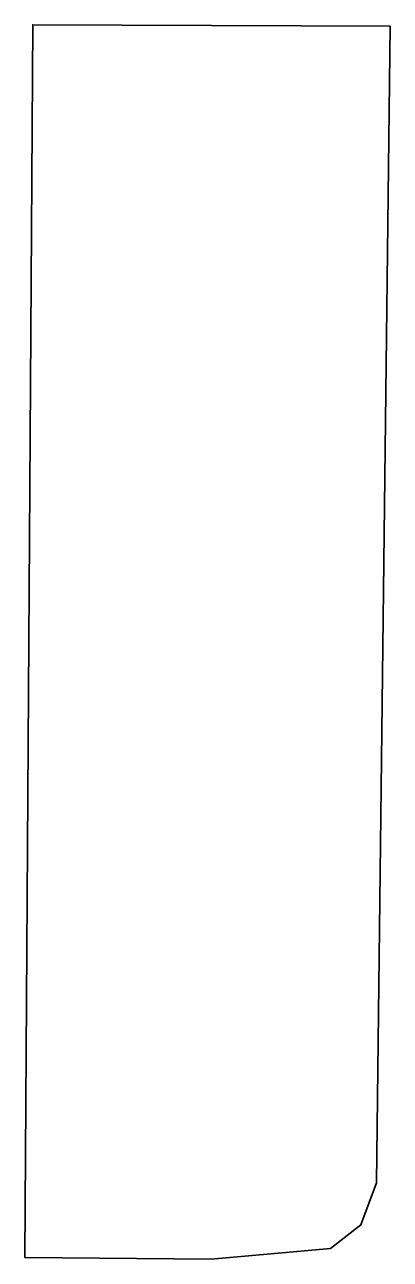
# Model space of a CAD drawing. Extents: x 0 to 998, y -3375 to 0.
import ezdxf

# ---------------------------------------------------------------- set-up
doc = ezdxf.new("R2010")
doc.units = 0
doc.linetypes.add('Solid', pattern=[0])

msp = doc.modelspace()

# ---------------------------------------------------------------- linework, layer by layer
at = {"color": 40, "linetype": 'Solid', "lineweight": 35}
msp.add_lwpolyline([(998, -4), (960, -3166), (918, -3281), (835, -3345), (509, -3375), (0, -3370), (22, 0), (998, -4)], close=True, dxfattribs=at)

doc.saveas('drawing.dxf')
